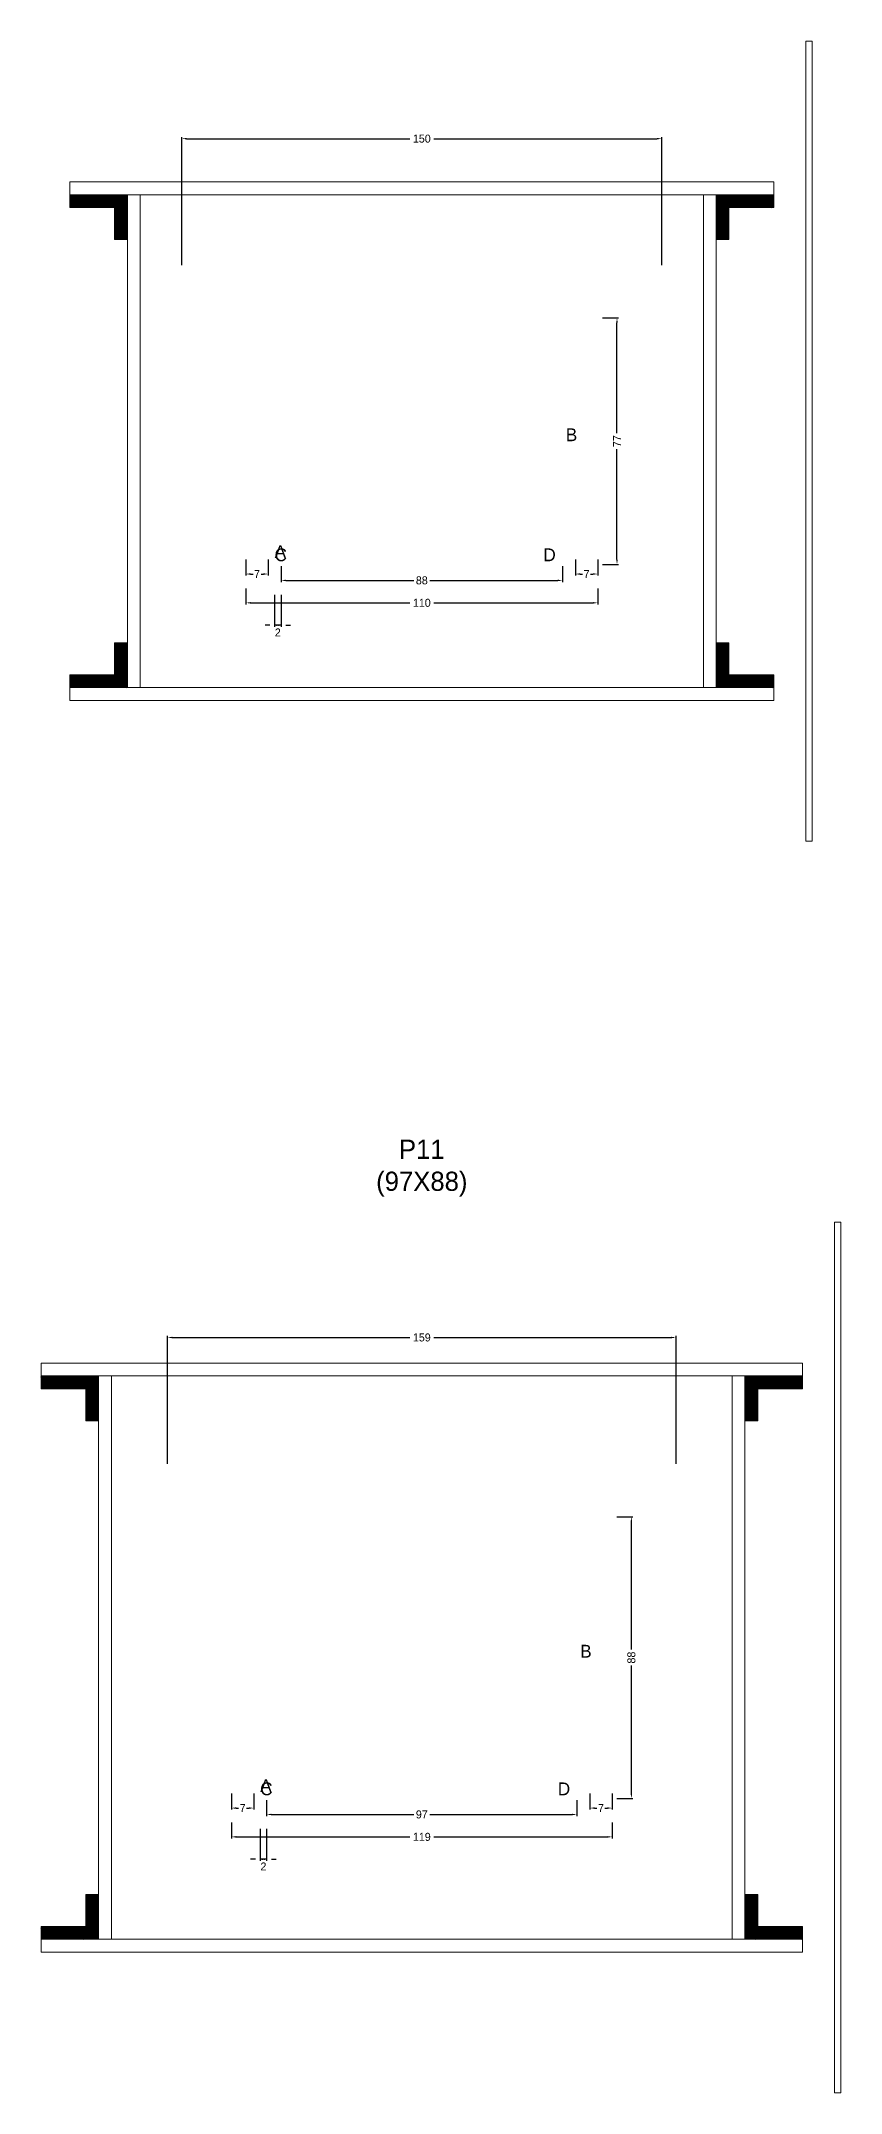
# Model space of a CAD drawing. Header units: centimetres. Extents: x -10500 to 4141, y -7986 to 295.
# Drawn here: x -119 to 131, y -3796 to -3155 of the extents above; entities that cross this region are included whole.
import ezdxf

# ---------------------------------------------------------------- set-up
doc = ezdxf.new("R2010")
doc.units = ezdxf.units.CM
for name, color, linetype in [('COTA', 241, 'Continuous'), ('Hachura', 251, 'Continuous'), ('NOMENCLATURA', 7, 'Continuous'), ('SARRAFO', 251, 'Continuous')]:
    doc.layers.add(name, color=color, linetype=linetype)
doc.dimstyles.new('cotax2', dxfattribs={"dimtxt": 2.5, "dimasz": 1.5, "dimexe": 0.5, "dimexo": 0.5, "dimgap": 0.5, "dimtad": 1, "dimcen": 2.5, "dimazin": 3, "dimtfac": 1, "dimtmove": 0, "dimatfit": 3})

# ---------------------------------------------------------------- blocks, each defined once
blk = doc.blocks.new('_CLOSEDFILLED')
at = {"color": 0, "linetype": 'BYBLOCK'}
blk.add_solid([(-1, 0.16), (0, 0), (-1, -0.16)], dxfattribs=at)
blk = doc.blocks.new('*D248')
for p, q in [((-55, -3326), (-55, -3331)), ((55, -3326), (55, -3331)), ((-53.5, -3330.5), (-3.75, -3330.5)), ((3.75, -3330.5), (53.5, -3330.5))]:
    blk.add_line(p, q)
at = {"layer": 'Defpoints'}
for p in [(-55, -3325.5), (55, -3325.5), (-55, -3330.5)]:
    blk.add_point(p, dxfattribs=at)
at = {"layer": 'COTA', "xscale": 1.5, "yscale": 1.5, "rotation": 180}
blk.add_blockref('_CLOSEDFILLED', (-55, -3330.5), dxfattribs=at)
at = {"layer": 'COTA', "xscale": 1.5, "yscale": 1.5}
blk.add_blockref('_CLOSEDFILLED', (55, -3330.5), dxfattribs=at)
at = {"layer": 'COTA', "insert": (0, -3330.5), "char_height": 2.5, "attachment_point": 5}
blk.add_mtext('110', dxfattribs=at)
blk = doc.blocks.new('*D249')
for p, q in [((-44, -3319), (-44, -3324)), ((44, -3319), (44, -3324)), ((-42.5, -3323.5), (-2.5, -3323.5)), ((2.5, -3323.5), (42.5, -3323.5))]:
    blk.add_line(p, q)
at = {"layer": 'Defpoints'}
for p in [(-44, -3318.5), (44, -3318.5), (-44, -3323.5)]:
    blk.add_point(p, dxfattribs=at)
at = {"layer": 'COTA', "xscale": 1.5, "yscale": 1.5, "rotation": 180}
blk.add_blockref('_CLOSEDFILLED', (-44, -3323.5), dxfattribs=at)
at = {"layer": 'COTA', "xscale": 1.5, "yscale": 1.5}
blk.add_blockref('_CLOSEDFILLED', (44, -3323.5), dxfattribs=at)
at = {"layer": 'COTA', "insert": (0, -3323.5), "char_height": 2.5, "attachment_point": 5}
blk.add_mtext('88', dxfattribs=at)
blk = doc.blocks.new('*D250')
for p, q in [((56.5, -3241.5), (61.5, -3241.5)), ((61, -3277.5), (61, -3243)), ((61, -3317), (61, -3282.5)), ((56.5, -3318.5), (61.5, -3318.5))]:
    blk.add_line(p, q)
at = {"layer": 'Defpoints'}
for p in [(56, -3241.5), (56, -3318.5), (61, -3318.5)]:
    blk.add_point(p, dxfattribs=at)
at = {"layer": 'COTA', "xscale": 1.5, "yscale": 1.5}
for p, rotation in [((61, -3241.5), 90), ((61, -3318.5), 270)]:
    blk.add_blockref('_CLOSEDFILLED', p, dxfattribs=dict(at, rotation=rotation))
at = {"layer": 'COTA', "insert": (61, -3280), "char_height": 2.5, "attachment_point": 5, "rotation": 90}
blk.add_mtext('77', dxfattribs=at)
blk = doc.blocks.new('*D251')
for p, q in [((-55, -3317), (-55, -3322)), ((-48, -3317), (-48, -3322)), ((-53.5, -3321.5), (-52.75, -3321.5)), ((-50.25, -3321.5), (-49.5, -3321.5))]:
    blk.add_line(p, q)
at = {"layer": 'Defpoints'}
for p in [(-55, -3316.5), (-48, -3316.5), (-55, -3321.5)]:
    blk.add_point(p, dxfattribs=at)
at = {"layer": 'COTA', "xscale": 1.5, "yscale": 1.5, "rotation": 180}
blk.add_blockref('_CLOSEDFILLED', (-55, -3321.5), dxfattribs=at)
at = {"layer": 'COTA', "xscale": 1.5, "yscale": 1.5}
blk.add_blockref('_CLOSEDFILLED', (-48, -3321.5), dxfattribs=at)
at = {"layer": 'COTA', "insert": (-51.5, -3321.5), "char_height": 2.5, "attachment_point": 5}
blk.add_mtext('7', dxfattribs=at)
blk = doc.blocks.new('*D252')
for p, q in [((48, -3317), (48, -3322)), ((55, -3317), (55, -3322)), ((49.5, -3321.5), (50.25, -3321.5)), ((52.75, -3321.5), (53.5, -3321.5))]:
    blk.add_line(p, q)
at = {"layer": 'Defpoints'}
for p in [(48, -3316.5), (55, -3316.5), (48, -3321.5)]:
    blk.add_point(p, dxfattribs=at)
at = {"layer": 'COTA', "xscale": 1.5, "yscale": 1.5, "rotation": 180}
blk.add_blockref('_CLOSEDFILLED', (48, -3321.5), dxfattribs=at)
at = {"layer": 'COTA', "xscale": 1.5, "yscale": 1.5}
blk.add_blockref('_CLOSEDFILLED', (55, -3321.5), dxfattribs=at)
at = {"layer": 'COTA', "insert": (51.5, -3321.5), "char_height": 2.5, "attachment_point": 5}
blk.add_mtext('7', dxfattribs=at)
blk = doc.blocks.new('*D253')
for p, q in [((-75, -3225), (-75, -3185)), ((-73.5, -3185.5), (-3.75, -3185.5)), ((3.75, -3185.5), (73.5, -3185.5)), ((75, -3225), (75, -3185))]:
    blk.add_line(p, q)
at = {"layer": 'Defpoints'}
for p in [(-75, -3185.5), (-75, -3225.5), (75, -3225.5)]:
    blk.add_point(p, dxfattribs=at)
at = {"layer": 'COTA', "xscale": 1.5, "yscale": 1.5, "rotation": 180}
blk.add_blockref('_CLOSEDFILLED', (-75, -3185.5), dxfattribs=at)
at = {"layer": 'COTA', "xscale": 1.5, "yscale": 1.5}
blk.add_blockref('_CLOSEDFILLED', (75, -3185.5), dxfattribs=at)
at = {"layer": 'COTA', "insert": (0, -3185.5), "char_height": 2.5, "attachment_point": 5}
blk.add_mtext('150', dxfattribs=at)
blk = doc.blocks.new('*D274')
for p, q in [((-59.5, -3711.5), (-59.5, -3716.5)), ((-58, -3716), (-3.75, -3716)), ((3.75, -3716), (58, -3716)), ((59.5, -3711.5), (59.5, -3716.5))]:
    blk.add_line(p, q)
at = {"layer": 'Defpoints'}
for p in [(-59.5, -3711), (59.5, -3711), (-59.5, -3716)]:
    blk.add_point(p, dxfattribs=at)
at = {"layer": 'COTA', "xscale": 1.5, "yscale": 1.5, "rotation": 180}
blk.add_blockref('_CLOSEDFILLED', (-59.5, -3716), dxfattribs=at)
at = {"layer": 'COTA', "xscale": 1.5, "yscale": 1.5}
blk.add_blockref('_CLOSEDFILLED', (59.5, -3716), dxfattribs=at)
at = {"layer": 'COTA', "insert": (0, -3716), "char_height": 2.5, "attachment_point": 5}
blk.add_mtext('119', dxfattribs=at)
blk = doc.blocks.new('*D275')
for p, q in [((-48.5, -3704.5), (-48.5, -3709.5)), ((48.5, -3704.5), (48.5, -3709.5)), ((-47, -3709), (-2.5, -3709)), ((2.5, -3709), (47, -3709))]:
    blk.add_line(p, q)
at = {"layer": 'Defpoints'}
for p in [(-48.5, -3704), (48.5, -3704), (-48.5, -3709)]:
    blk.add_point(p, dxfattribs=at)
at = {"layer": 'COTA', "xscale": 1.5, "yscale": 1.5, "rotation": 180}
blk.add_blockref('_CLOSEDFILLED', (-48.5, -3709), dxfattribs=at)
at = {"layer": 'COTA', "xscale": 1.5, "yscale": 1.5}
blk.add_blockref('_CLOSEDFILLED', (48.5, -3709), dxfattribs=at)
at = {"layer": 'COTA', "insert": (0, -3709), "char_height": 2.5, "attachment_point": 5}
blk.add_mtext('97', dxfattribs=at)
blk = doc.blocks.new('*D276')
for p, q in [((61, -3616), (66, -3616)), ((65.5, -3657.5), (65.5, -3617.5)), ((65.5, -3702.5), (65.5, -3662.5)), ((61, -3704), (66, -3704))]:
    blk.add_line(p, q)
at = {"layer": 'Defpoints'}
for p in [(60.5, -3616), (60.5, -3704), (65.5, -3704)]:
    blk.add_point(p, dxfattribs=at)
at = {"layer": 'COTA', "xscale": 1.5, "yscale": 1.5}
for p, rotation in [((65.5, -3616), 90), ((65.5, -3704), 270)]:
    blk.add_blockref('_CLOSEDFILLED', p, dxfattribs=dict(at, rotation=rotation))
at = {"layer": 'COTA', "insert": (65.5, -3660), "char_height": 2.5, "attachment_point": 5, "rotation": 90}
blk.add_mtext('88', dxfattribs=at)
blk = doc.blocks.new('*D277')
for p, q in [((-59.5, -3702.5), (-59.5, -3707.5)), ((-52.5, -3702.5), (-52.5, -3707.5)), ((-58, -3707), (-57.25, -3707)), ((-54.75, -3707), (-54, -3707))]:
    blk.add_line(p, q)
at = {"layer": 'Defpoints'}
for p in [(-59.5, -3702), (-52.5, -3702), (-59.5, -3707)]:
    blk.add_point(p, dxfattribs=at)
at = {"layer": 'COTA', "xscale": 1.5, "yscale": 1.5, "rotation": 180}
blk.add_blockref('_CLOSEDFILLED', (-59.5, -3707), dxfattribs=at)
at = {"layer": 'COTA', "xscale": 1.5, "yscale": 1.5}
blk.add_blockref('_CLOSEDFILLED', (-52.5, -3707), dxfattribs=at)
at = {"layer": 'COTA', "insert": (-56, -3707), "char_height": 2.5, "attachment_point": 5}
blk.add_mtext('7', dxfattribs=at)
blk = doc.blocks.new('*D278')
for p, q in [((52.5, -3702.5), (52.5, -3707.5)), ((59.5, -3702.5), (59.5, -3707.5)), ((54, -3707), (54.75, -3707)), ((57.25, -3707), (58, -3707))]:
    blk.add_line(p, q)
at = {"layer": 'Defpoints'}
for p in [(52.5, -3702), (59.5, -3702), (52.5, -3707)]:
    blk.add_point(p, dxfattribs=at)
at = {"layer": 'COTA', "xscale": 1.5, "yscale": 1.5, "rotation": 180}
blk.add_blockref('_CLOSEDFILLED', (52.5, -3707), dxfattribs=at)
at = {"layer": 'COTA', "xscale": 1.5, "yscale": 1.5}
blk.add_blockref('_CLOSEDFILLED', (59.5, -3707), dxfattribs=at)
at = {"layer": 'COTA', "insert": (56, -3707), "char_height": 2.5, "attachment_point": 5}
blk.add_mtext('7', dxfattribs=at)
blk = doc.blocks.new('*D279')
for p, q in [((-79.5, -3599.5), (-79.5, -3559.5)), ((-78, -3560), (-3.75, -3560)), ((3.75, -3560), (78, -3560)), ((79.5, -3599.5), (79.5, -3559.5))]:
    blk.add_line(p, q)
at = {"layer": 'Defpoints'}
for p in [(-79.5, -3560), (-79.5, -3600), (79.5, -3600)]:
    blk.add_point(p, dxfattribs=at)
at = {"layer": 'COTA', "xscale": 1.5, "yscale": 1.5, "rotation": 180}
blk.add_blockref('_CLOSEDFILLED', (-79.5, -3560), dxfattribs=at)
at = {"layer": 'COTA', "xscale": 1.5, "yscale": 1.5}
blk.add_blockref('_CLOSEDFILLED', (79.5, -3560), dxfattribs=at)
at = {"layer": 'COTA', "insert": (0, -3560), "char_height": 2.5, "attachment_point": 5}
blk.add_mtext('159', dxfattribs=at)

msp = doc.modelspace()

# ---------------------------------------------------------------- hatches: boundary and pattern name
at = {"layer": 'SARRAFO'}
h = msp.add_hatch(dxfattribs=at)
h.set_pattern_fill('SOLID', scale=2)
h.paths.add_polyline_path([(-110, -3207), (-96, -3207), (-96, -3203), (-110, -3203)])
h = msp.add_hatch(dxfattribs=at)
h.set_pattern_fill('SOLID', scale=2)
h.paths.add_polyline_path([(-96, -3217), (-92, -3217), (-92, -3203), (-96, -3203)])
h = msp.add_hatch(dxfattribs=at)
h.set_pattern_fill('SOLID', scale=2)
h.paths.add_polyline_path([(92, -3217), (96, -3217), (96, -3203), (92, -3203)])
h = msp.add_hatch(dxfattribs=at)
h.set_pattern_fill('SOLID', scale=2)
h.paths.add_polyline_path([(96, -3207), (110, -3207), (110, -3203), (96, -3203)])
h = msp.add_hatch(dxfattribs=at)
h.set_pattern_fill('SOLID', scale=2)
h.paths.add_polyline_path([(-96, -3357), (-92, -3357), (-92, -3343), (-96, -3343)])
h = msp.add_hatch(dxfattribs=at)
h.set_pattern_fill('SOLID', scale=2)
h.paths.add_polyline_path([(92, -3357), (96, -3357), (96, -3343), (92, -3343)])
h = msp.add_hatch(dxfattribs=at)
h.set_pattern_fill('SOLID', scale=2)
h.paths.add_polyline_path([(-110, -3357), (-96, -3357), (-96, -3353), (-110, -3353)])
h = msp.add_hatch(dxfattribs=at)
h.set_pattern_fill('SOLID', scale=2)
h.paths.add_polyline_path([(96, -3357), (110, -3357), (110, -3353), (96, -3353)])
h = msp.add_hatch(dxfattribs=at)
h.set_pattern_fill('SOLID', scale=2)
h.paths.add_polyline_path([(-119, -3576), (-105, -3576), (-105, -3572), (-119, -3572)])
h = msp.add_hatch(dxfattribs=at)
h.set_pattern_fill('SOLID', scale=2)
h.paths.add_polyline_path([(-105, -3586), (-101, -3586), (-101, -3572), (-105, -3572)])
h = msp.add_hatch(dxfattribs=at)
h.set_pattern_fill('SOLID', scale=2)
h.paths.add_polyline_path([(101, -3586), (105, -3586), (105, -3572), (101, -3572)])
h = msp.add_hatch(dxfattribs=at)
h.set_pattern_fill('SOLID', scale=2)
h.paths.add_polyline_path([(105, -3576), (119, -3576), (119, -3572), (105, -3572)])
h = msp.add_hatch(dxfattribs=at)
h.set_pattern_fill('SOLID', scale=2)
h.paths.add_polyline_path([(-105, -3748), (-101, -3748), (-101, -3734), (-105, -3734)])
h = msp.add_hatch(dxfattribs=at)
h.set_pattern_fill('SOLID', scale=2)
h.paths.add_polyline_path([(101, -3748), (105, -3748), (105, -3734), (101, -3734)])
h = msp.add_hatch(dxfattribs=at)
h.set_pattern_fill('SOLID', scale=2)
h.paths.add_polyline_path([(-119, -3748), (-105, -3748), (-105, -3744), (-119, -3744)])
h = msp.add_hatch(dxfattribs=at)
h.set_pattern_fill('SOLID', scale=2)
h.paths.add_polyline_path([(105, -3748), (119, -3748), (119, -3744), (105, -3744)])

# ---------------------------------------------------------------- linework, layer by layer
at = {"layer": 'Hachura', "lineweight": 13}
for points in [[(120, -3405), (122, -3405), (122, -3155), (120, -3155)], [(129, -3796), (131, -3796), (131, -3524), (129, -3524)]]:
    msp.add_lwpolyline(points, close=True, dxfattribs=at)
at = {"layer": 'Hachura', "lineweight": 18}
for points in [[(-110, -3203), (110, -3203), (110, -3199), (-110, -3199)], [(-92, -3357), (-88, -3357), (-88, -3203), (-92, -3203)], [(88, -3357), (92, -3357), (92, -3203), (88, -3203)], [(-110, -3361), (110, -3361), (110, -3357), (-110, -3357)], [(-119, -3572), (119, -3572), (119, -3568), (-119, -3568)], [(-101, -3748), (-97, -3748), (-97, -3572), (-101, -3572)], [(97, -3748), (101, -3748), (101, -3572), (97, -3572)], [(-119, -3752), (119, -3752), (119, -3748), (-119, -3748)]]:
    msp.add_lwpolyline(points, close=True, dxfattribs=at)
at = {"layer": 'SARRAFO', "lineweight": 13}
for points in [[(-110, -3207), (-96, -3207), (-96, -3203), (-110, -3203)], [(-96, -3217), (-92, -3217), (-92, -3203), (-96, -3203)], [(92, -3217), (96, -3217), (96, -3203), (92, -3203)], [(96, -3207), (110, -3207), (110, -3203), (96, -3203)], [(-96, -3357), (-92, -3357), (-92, -3343), (-96, -3343)], [(92, -3357), (96, -3357), (96, -3343), (92, -3343)], [(-110, -3357), (-96, -3357), (-96, -3353), (-110, -3353)], [(96, -3357), (110, -3357), (110, -3353), (96, -3353)], [(-119, -3576), (-105, -3576), (-105, -3572), (-119, -3572)], [(-105, -3586), (-101, -3586), (-101, -3572), (-105, -3572)], [(101, -3586), (105, -3586), (105, -3572), (101, -3572)], [(105, -3576), (119, -3576), (119, -3572), (105, -3572)], [(-105, -3748), (-101, -3748), (-101, -3734), (-105, -3734)], [(101, -3748), (105, -3748), (105, -3734), (101, -3734)], [(-119, -3748), (-105, -3748), (-105, -3744), (-119, -3744)], [(105, -3748), (119, -3748), (119, -3744), (105, -3744)]]:
    msp.add_lwpolyline(points, close=True, dxfattribs=at)

# ---------------------------------------------------------------- texts
at = {"layer": 'NOMENCLATURA'}
for s, p in [('B', (45, -3280)), ('A', (-46, -3316.5)), ('C', (-46, -3317.5)), ('D', (38, -3317.5)), ('B', (49.5, -3660)), ('A', (-50.5, -3702)), ('C', (-50.5, -3703)), ('D', (42.5, -3703))]:
    msp.add_text(s, height=4, dxfattribs=at).set_placement(p)
at = {"layer": 'NOMENCLATURA', "insert": (0, -3516), "char_height": 6, "attachment_point": 8}
msp.add_mtext('P11\\P(97X88)', dxfattribs=at)

# ---------------------------------------------------------------- dimensions: what is measured, and where the dimension line sits
at = {"layer": 'COTA'}
for base, p1, p2, picture, middle in [((-75, -3185.5), (-75, -3225.5), (75, -3225.5), '*D253', (0, -3185.5)), ((-55, -3321.5), (-55, -3316.5), (-48, -3316.5), '*D251', (-51.5, -3321.5)), ((-44, -3323.5), (-44, -3318.5), (44, -3318.5), '*D249', (0, -3323.5)), ((48, -3321.5), (48, -3316.5), (55, -3316.5), '*D252', (51.5, -3321.5)), ((-55, -3330.5), (-55, -3325.5), (55, -3325.5), '*D248', (0, -3330.5)), ((-79.5, -3560), (-79.5, -3600), (79.5, -3600), '*D279', (0, -3560)), ((-59.5, -3707), (-59.5, -3702), (-52.5, -3702), '*D277', (-56, -3707)), ((-48.5, -3709), (-48.5, -3704), (48.5, -3704), '*D275', (0, -3709)), ((52.5, -3707), (52.5, -3702), (59.5, -3702), '*D278', (56, -3707)), ((-59.5, -3716), (-59.5, -3711), (59.5, -3711), '*D274', (0, -3716))]:
    dim = msp.add_linear_dim(base=base, p1=p1, p2=p2, dimstyle='cotax2', dxfattribs=at)
    dim.commit()
    dim.dimension.update_dxf_attribs({"geometry": picture, "text_midpoint": middle})
for base, p1, p2, picture, middle in [((61, -3318.5), (56, -3318.5), (56, -3241.5), '*D250', (61, -3280)), ((65.5, -3704), (60.5, -3704), (60.5, -3616), '*D276', (65.5, -3660))]:
    dim = msp.add_linear_dim(base=base, p1=p1, p2=p2, angle=90, dimstyle='cotax2', dxfattribs=at)
    dim.commit()
    dim.dimension.update_dxf_attribs({"geometry": picture, "text_midpoint": middle})
for base, p1, p2 in [((-44, -3337.5), (-44, -3327.5), (-46, -3327.5)), ((-48.5, -3723), (-48.5, -3713), (-50.5, -3713))]:
    msp.add_linear_dim(base=base, p1=p1, p2=p2, dimstyle='cotax2', dxfattribs=at).render()

doc.saveas('drawing.dxf')
